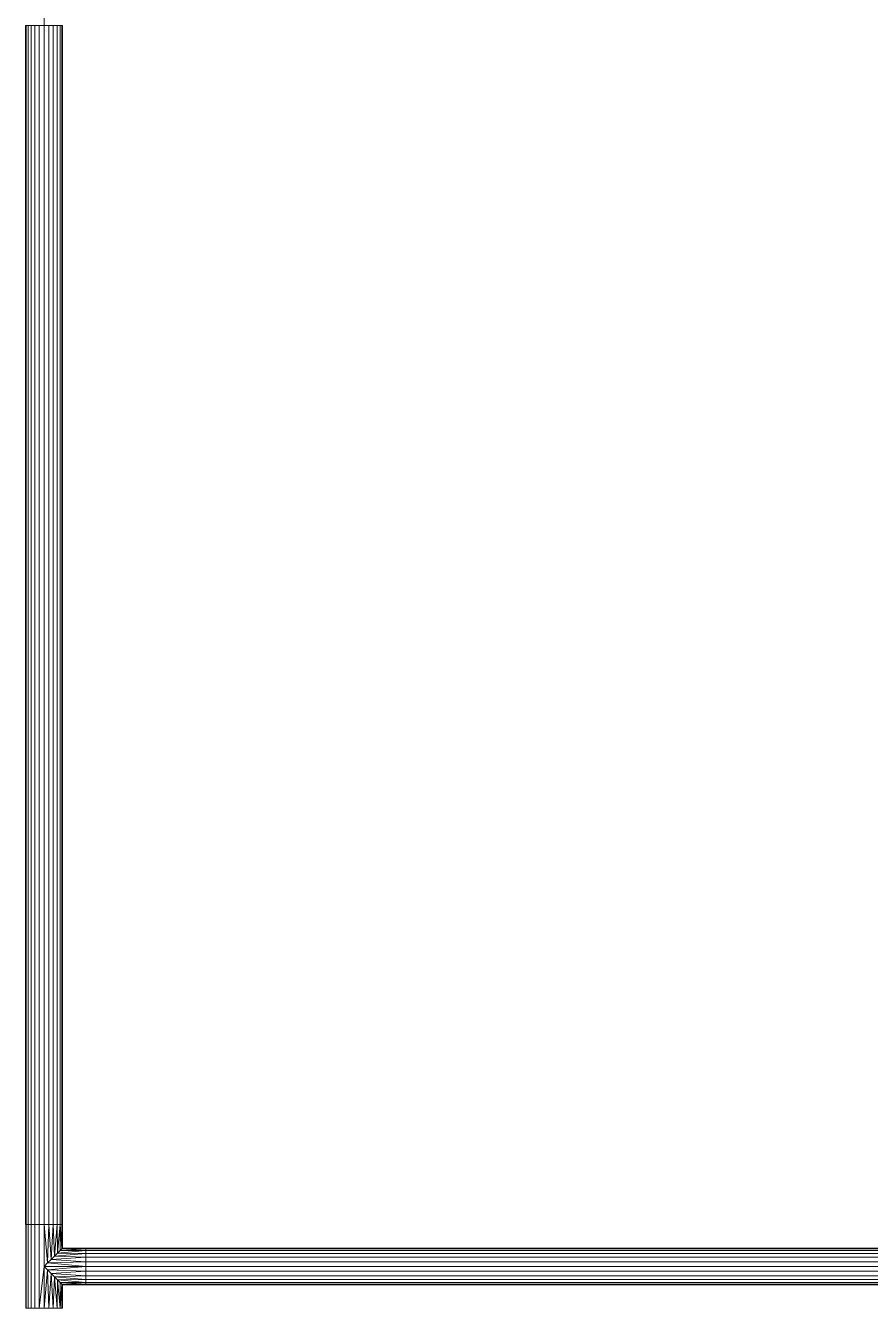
# Model space of a CAD drawing. Header units: inches. Extents: x -3326 to -59, y 8 to 1043.
# Drawn here: x -203.18 to -173.01, y 222.52 to 268.35 of the extents above; entities that cross this region are included whole.
import ezdxf

# ---------------------------------------------------------------- set-up
doc = ezdxf.new("R2010")
doc.units = ezdxf.units.IN
doc.header["$MEASUREMENT"] = 0
doc.layers.add('F-SPRN', color=10, linetype='Continuous', lineweight=9)
doc.layers.add('P-PIPE', color=10, linetype='Continuous', lineweight=9)

# ---------------------------------------------------------------- blocks, each defined once
blk = doc.blocks.new('Tee - Welded - Generic - Standard-1086689-05 - Fourth Level')
at = {"layer": 'P-PIPE'}
mesh = blk.add_polyface(dxfattribs=at)
corners = [(-1.496, -0.657), (-1.496, -0.635, 0.17), (-1.496, -0.569, 0.329), (-1.496, -0.465, 0.465), (-1.496, -0.329, 0.569), (-1.496, -0.17, 0.635), (-1.496, 0, 0.657), (-1.496, 0.17, 0.635), (-1.496, 0.329, 0.569), (-1.496, 0.465, 0.465), (-1.496, 0.569, 0.329), (-1.496, 0.635, 0.17), (-1.496, 0.657), (-1.496, 0.635, -0.17), (-1.496, 0.569, -0.329), (-1.496, 0.465, -0.465), (-1.496, 0.329, -0.569), (-1.496, 0.17, -0.635), (-1.496, 0, -0.657), (-1.496, -0.17, -0.635), (-1.496, -0.329, -0.569), (-1.496, -0.465, -0.465), (-1.496, -0.569, -0.329), (-1.496, -0.635, -0.17)]
mesh.append_faces([[corners[k] for k in face] for face in [(20, 17, 18, 19)]], dxfattribs={"vtx0": -1})
mesh.append_faces([[corners[k] for k in face] for face in [(23, 17, 20), (11, 23, 8, 10)]], dxfattribs={"vtx0": -1, "vtx1": -1, "vtx2": -1})
mesh.append_faces([[corners[k] for k in face] for face in [(17, 23, 11, 14)]], dxfattribs={"vtx0": -1, "vtx1": -1, "vtx2": -1, "vtx3": -1})
mesh.append_faces([[corners[k] for k in face] for face in [(16, 17, 14, 15), (9, 10, 8)]], dxfattribs={"vtx1": -1})
mesh.append_faces([[corners[k] for k in face] for face in [(7, 8, 3, 6)]], dxfattribs={"vtx1": -1, "vtx2": -1})
mesh.append_faces([[corners[k] for k in face] for face in [(23, 0, 3, 8)]], dxfattribs={"vtx1": -1, "vtx2": -1, "vtx3": -1})
mesh.append_faces([[corners[k] for k in face] for face in [(12, 13, 14, 11)]], dxfattribs={"vtx2": -1})
mesh.append_faces([[corners[k] for k in face] for face in [(20, 21, 22, 23), (0, 1, 2, 3), (3, 4, 5, 6)]], dxfattribs={"vtx3": -1})
mesh = blk.add_polyface(dxfattribs=at)
corners = [(-1.496, 0.657), (-1.496, 0.635, 0.17), (-1.496, 0.569, 0.329), (-1.496, 0.465, 0.465), (-1.496, 0.329, 0.569), (-1.496, 0.17, 0.635), (-1.496, 0, 0.657), (-1.496, -0.17, 0.635), (-1.496, -0.329, 0.569), (-1.496, -0.465, 0.465), (-1.496, -0.569, 0.329), (-1.496, -0.635, 0.17), (-1.496, -0.657), (-0.657, -0.657), (-0.634, -0.634, 0.175), (-0.569, -0.569, 0.329), (-0.477, -0.477, 0.452), (-0.369, -0.369, 0.545), (-0.25, -0.25, 0.608), (-0.126, -0.126, 0.645), (0, 0, 0.657), (0.126, -0.126, 0.645), (0.25, -0.25, 0.608), (0.369, -0.369, 0.545), (0.477, -0.477, 0.452), (0.569, -0.569, 0.329), (0.634, -0.634, 0.175), (0.657, -0.657), (1.496, -0.657), (1.496, -0.635, 0.17), (1.496, -0.569, 0.329), (1.496, -0.465, 0.465), (1.496, -0.329, 0.569), (1.496, -0.17, 0.635), (1.496, 0, 0.657), (1.496, 0.17, 0.635), (1.496, 0.329, 0.569), (1.496, 0.465, 0.465), (1.496, 0.569, 0.329), (1.496, 0.635, 0.17), (1.496, 0.657)]
mesh.append_faces([[corners[k] for k in face] for face in [(13, 11, 12)]], dxfattribs={"vtx0": -1})
mesh.append_faces([[corners[k] for k in face] for face in [(27, 29, 26), (25, 30, 24), (11, 14, 10), (9, 17, 8), (16, 10, 15), (23, 32, 22), (21, 34, 20), (22, 33, 21), (33, 22, 32), (19, 7, 18), (7, 19, 6)]], dxfattribs={"vtx0": -1, "vtx1": -1})
mesh.append_faces([[corners[k] for k in face] for face in [(30, 25, 26), (24, 30, 31), (8, 17, 18), (21, 33, 34), (18, 7, 8), (20, 5, 6)]], dxfattribs={"vtx0": -1, "vtx2": -1})
mesh.append_faces([[corners[k] for k in face] for face in [(20, 34, 35, 5)]], dxfattribs={"vtx0": -1, "vtx2": -1, "vtx3": -1})
mesh.append_faces([[corners[k] for k in face] for face in [(28, 29, 27)]], dxfattribs={"vtx1": -1})
mesh.append_faces([[corners[k] for k in face] for face in [(29, 30, 26), (31, 32, 23), (23, 24, 31), (13, 14, 11), (14, 15, 10), (16, 17, 9), (9, 10, 16), (19, 20, 6)]], dxfattribs={"vtx1": -1, "vtx2": -1})
mesh.append_faces([[corners[k] for k in face] for face in [(38, 39, 1, 2), (36, 37, 3, 4), (37, 38, 2, 3), (35, 36, 4, 5)]], dxfattribs={"vtx1": -1, "vtx3": -1})
mesh.append_faces([[corners[k] for k in face] for face in [(39, 40, 0, 1)]], dxfattribs={"vtx3": -1})
mesh = blk.add_polyface(dxfattribs=at)
corners = [(-1.496, -0.657), (-1.496, -0.635, -0.17), (-1.496, -0.569, -0.329), (-1.496, -0.465, -0.465), (-1.496, -0.329, -0.569), (-1.496, -0.17, -0.635), (-1.496, 0, -0.657), (-1.496, 0.17, -0.635), (-1.496, 0.329, -0.569), (-1.496, 0.465, -0.465), (-1.496, 0.569, -0.329), (-1.496, 0.635, -0.17), (-1.496, 0.657), (1.496, 0.657), (1.496, 0.635, -0.17), (1.496, 0.569, -0.329), (1.496, 0.465, -0.465), (1.496, 0.329, -0.569), (1.496, 0.17, -0.635), (1.496, 0, -0.657), (1.496, -0.17, -0.635), (1.496, -0.329, -0.569), (1.496, -0.465, -0.465), (1.496, -0.569, -0.329), (1.496, -0.635, -0.17), (1.496, -0.657), (0.657, -0.657), (0.634, -0.634, -0.175), (0.569, -0.569, -0.329), (0.477, -0.477, -0.452), (0.369, -0.369, -0.545), (0.25, -0.25, -0.608), (0.126, -0.126, -0.645), (0, 0, -0.657), (-0.126, -0.126, -0.645), (-0.25, -0.25, -0.608), (-0.369, -0.369, -0.545), (-0.477, -0.477, -0.452), (-0.569, -0.569, -0.329), (-0.634, -0.634, -0.175), (-0.657, -0.657)]
mesh.append_faces([[corners[k] for k in face] for face in [(1, 40, 0)]], dxfattribs={"vtx0": -1})
mesh.append_faces([[corners[k] for k in face] for face in [(33, 19, 32), (6, 34, 5), (32, 20, 31), (24, 27, 23), (27, 24, 26), (36, 4, 35), (3, 37, 2), (38, 2, 37), (21, 31, 20)]], dxfattribs={"vtx0": -1, "vtx1": -1})
mesh.append_faces([[corners[k] for k in face] for face in [(35, 4, 5), (6, 33, 34), (23, 28, 29), (29, 22, 23), (21, 30, 31), (23, 27, 28), (36, 3, 4), (3, 36, 37), (39, 1, 2)]], dxfattribs={"vtx0": -1, "vtx2": -1})
mesh.append_faces([[corners[k] for k in face] for face in [(13, 14, 11, 12)]], dxfattribs={"vtx1": -1})
mesh.append_faces([[corners[k] for k in face] for face in [(19, 20, 32), (34, 35, 5), (6, 7, 33), (21, 22, 30), (29, 30, 22), (39, 40, 1), (38, 39, 2)]], dxfattribs={"vtx1": -1, "vtx2": -1})
mesh.append_faces([[corners[k] for k in face] for face in [(18, 19, 33, 7)]], dxfattribs={"vtx1": -1, "vtx2": -1, "vtx3": -1})
mesh.append_faces([[corners[k] for k in face] for face in [(15, 16, 9, 10), (14, 15, 10, 11), (16, 17, 8, 9), (17, 18, 7, 8)]], dxfattribs={"vtx1": -1, "vtx3": -1})
mesh.append_faces([[corners[k] for k in face] for face in [(24, 25, 26)]], dxfattribs={"vtx2": -1})
mesh = blk.add_polyface(dxfattribs=at)
corners = [(1.496, -0.657), (1.496, -0.635, -0.17), (1.496, -0.569, -0.329), (1.496, -0.465, -0.465), (1.496, -0.329, -0.569), (1.496, -0.17, -0.635), (1.496, 0, -0.657), (1.496, 0.17, -0.635), (1.496, 0.329, -0.569), (1.496, 0.465, -0.465), (1.496, 0.569, -0.329), (1.496, 0.635, -0.17), (1.496, 0.657), (1.496, 0.635, 0.17), (1.496, 0.569, 0.329), (1.496, 0.465, 0.465), (1.496, 0.329, 0.569), (1.496, 0.17, 0.635), (1.496, 0, 0.657), (1.496, -0.17, 0.635), (1.496, -0.329, 0.569), (1.496, -0.465, 0.465), (1.496, -0.569, 0.329), (1.496, -0.635, 0.17)]
mesh.append_faces([[corners[k] for k in face] for face in [(7, 5, 6), (10, 8, 9), (4, 2, 3), (16, 14, 15), (23, 21, 22)]], dxfattribs={"vtx0": -1})
mesh.append_faces([[corners[k] for k in face] for face in [(1, 5, 0)]], dxfattribs={"vtx0": -1, "vtx1": -1})
mesh.append_faces([[corners[k] for k in face] for face in [(5, 10, 11, 0), (23, 12, 13, 21)]], dxfattribs={"vtx0": -1, "vtx2": -1, "vtx3": -1})
mesh.append_faces([[corners[k] for k in face] for face in [(21, 16, 17, 18)]], dxfattribs={"vtx0": -1, "vtx3": -1})
mesh.append_faces([[corners[k] for k in face] for face in [(7, 8, 10, 5), (13, 14, 16, 21)]], dxfattribs={"vtx1": -1, "vtx2": -1, "vtx3": -1})
mesh.append_faces([[corners[k] for k in face] for face in [(4, 5, 1, 2), (23, 0, 11, 12)]], dxfattribs={"vtx1": -1, "vtx3": -1})
mesh.append_faces([[corners[k] for k in face] for face in [(19, 20, 21, 18)]], dxfattribs={"vtx2": -1})
mesh = blk.add_polyface(dxfattribs=at)
corners = [(-0.657, -1.496), (-0.635, -1.496, 0.17), (-0.569, -1.496, 0.329), (-0.465, -1.496, 0.465), (-0.329, -1.496, 0.569), (-0.17, -1.496, 0.635), (0, -1.496, 0.657), (0.17, -1.496, 0.635), (0.329, -1.496, 0.569), (0.465, -1.496, 0.465), (0.569, -1.496, 0.329), (0.635, -1.496, 0.17), (0.657, -1.496), (0.657, -0.657), (0.634, -0.634, 0.175), (0.569, -0.569, 0.329), (0.477, -0.477, 0.452), (0.369, -0.369, 0.545), (0.25, -0.25, 0.608), (0.126, -0.126, 0.645), (0, 0, 0.657), (-0.126, -0.126, 0.645), (-0.25, -0.25, 0.608), (-0.369, -0.369, 0.545), (-0.477, -0.477, 0.452), (-0.569, -0.569, 0.329), (-0.634, -0.634, 0.175), (-0.657, -0.657)]
mesh.append_faces([[corners[k] for k in face] for face in [(13, 11, 12)]], dxfattribs={"vtx0": -1})
mesh.append_faces([[corners[k] for k in face] for face in [(22, 5, 21), (24, 3, 23), (8, 18, 7), (17, 9, 16)]], dxfattribs={"vtx0": -1, "vtx1": -1})
mesh.append_faces([[corners[k] for k in face] for face in [(24, 2, 3), (26, 1, 2), (22, 4, 5), (6, 20, 21), (21, 5, 6), (19, 6, 7), (16, 9, 10), (17, 8, 9), (6, 19, 20)]], dxfattribs={"vtx0": -1, "vtx2": -1})
mesh.append_faces([[corners[k] for k in face] for face in [(26, 27, 1), (3, 4, 23), (25, 26, 2), (24, 25, 2), (22, 23, 4), (10, 11, 14), (18, 19, 7), (17, 18, 8), (13, 14, 11), (15, 16, 10), (14, 15, 10)]], dxfattribs={"vtx1": -1, "vtx2": -1})
mesh.append_faces([[corners[k] for k in face] for face in [(27, 0, 1)]], dxfattribs={"vtx2": -1})
mesh = blk.add_polyface(dxfattribs=at)
corners = [(0.657, -1.496), (0.635, -1.496, -0.17), (0.569, -1.496, -0.329), (0.465, -1.496, -0.465), (0.329, -1.496, -0.569), (0.17, -1.496, -0.635), (0, -1.496, -0.657), (-0.17, -1.496, -0.635), (-0.329, -1.496, -0.569), (-0.465, -1.496, -0.465), (-0.569, -1.496, -0.329), (-0.635, -1.496, -0.17), (-0.657, -1.496), (-0.657, -0.657), (-0.634, -0.634, -0.175), (-0.569, -0.569, -0.329), (-0.477, -0.477, -0.452), (-0.369, -0.369, -0.545), (-0.25, -0.25, -0.608), (-0.126, -0.126, -0.645), (0, 0, -0.657), (0.126, -0.126, -0.645), (0.25, -0.25, -0.608), (0.369, -0.369, -0.545), (0.477, -0.477, -0.452), (0.569, -0.569, -0.329), (0.634, -0.634, -0.175), (0.657, -0.657)]
mesh.append_faces([[corners[k] for k in face] for face in [(13, 11, 12)]], dxfattribs={"vtx0": -1})
mesh.append_faces([[corners[k] for k in face] for face in [(22, 5, 21), (24, 3, 23), (8, 18, 7), (17, 9, 16)]], dxfattribs={"vtx0": -1, "vtx1": -1})
mesh.append_faces([[corners[k] for k in face] for face in [(24, 2, 3), (26, 1, 2), (22, 4, 5), (6, 20, 21), (21, 5, 6), (19, 6, 7), (16, 9, 10), (17, 8, 9), (6, 19, 20)]], dxfattribs={"vtx0": -1, "vtx2": -1})
mesh.append_faces([[corners[k] for k in face] for face in [(0, 1, 27)]], dxfattribs={"vtx1": -1})
mesh.append_faces([[corners[k] for k in face] for face in [(26, 27, 1), (3, 4, 23), (25, 26, 2), (24, 25, 2), (22, 23, 4), (10, 11, 14), (18, 19, 7), (17, 18, 8), (13, 14, 11), (15, 16, 10), (14, 15, 10)]], dxfattribs={"vtx1": -1, "vtx2": -1})
mesh = blk.add_polyface(dxfattribs=at)
corners = [(-0.657, -1.496), (-0.635, -1.496, -0.17), (-0.569, -1.496, -0.329), (-0.465, -1.496, -0.465), (-0.329, -1.496, -0.569), (-0.17, -1.496, -0.635), (0, -1.496, -0.657), (0.17, -1.496, -0.635), (0.329, -1.496, -0.569), (0.465, -1.496, -0.465), (0.569, -1.496, -0.329), (0.635, -1.496, -0.17), (0.657, -1.496), (0.635, -1.496, 0.17), (0.569, -1.496, 0.329), (0.465, -1.496, 0.465), (0.329, -1.496, 0.569), (0.17, -1.496, 0.635), (0, -1.496, 0.657), (-0.17, -1.496, 0.635), (-0.329, -1.496, 0.569), (-0.465, -1.496, 0.465), (-0.569, -1.496, 0.329), (-0.635, -1.496, 0.17)]
mesh.append_faces([[corners[k] for k in face] for face in [(16, 14, 15), (13, 11, 12)]], dxfattribs={"vtx0": -1})
mesh.append_faces([[corners[k] for k in face] for face in [(0, 3, 11, 13)]], dxfattribs={"vtx0": -1, "vtx1": -1, "vtx2": -1, "vtx3": -1})
mesh.append_faces([[corners[k] for k in face] for face in [(16, 0, 13, 14), (21, 0, 16, 17)]], dxfattribs={"vtx0": -1, "vtx1": -1, "vtx3": -1})
mesh.append_faces([[corners[k] for k in face] for face in [(5, 8, 9, 11)]], dxfattribs={"vtx0": -1, "vtx2": -1, "vtx3": -1})
mesh.append_faces([[corners[k] for k in face] for face in [(17, 18, 21)]], dxfattribs={"vtx1": -1, "vtx2": -1})
mesh.append_faces([[corners[k] for k in face] for face in [(6, 7, 8, 5), (9, 10, 11), (22, 23, 0, 21), (19, 20, 21, 18)]], dxfattribs={"vtx2": -1})
mesh.append_faces([[corners[k] for k in face] for face in [(3, 4, 5, 11)]], dxfattribs={"vtx2": -1, "vtx3": -1})
mesh.append_faces([[corners[k] for k in face] for face in [(0, 1, 2, 3)]], dxfattribs={"vtx3": -1})

msp = doc.modelspace()

# ---------------------------------------------------------------- linework, layer by layer
at = {"layer": 'F-SPRN', "color": 1}
for p, q in [((-202.519, 269.008, 964), (-202.519, 268.352, 964)), ((-202.519, 268.352, 964), (-202.519, 225.509, 964)), ((-202.519, 268.352, 964), (-202.519, 225.509, 964)), ((-202.519, 222.516, 964), (-202.519, 225.509, 964)), ((-201.023, 224.013, 964), (-202.519, 224.013, 964)), ((-201.023, 224.013, 964), (-102.469, 224.013, 964)), ((-201.023, 224.013, 964), (-102.469, 224.013, 964))]:
    msp.add_line(p, q, dxfattribs=at)

# ---------------------------------------------------------------- block references
at = {"layer": 'F-SPRN', "color": 1, "rotation": 90}
msp.add_blockref('Tee - Welded - Generic - Standard-1086689-05 - Fourth Level', (-202.519, 224.013, 964), dxfattribs=at)

# ---------------------------------------------------------------- meshes
at = {"layer": 'F-SPRN', "color": 1}
mesh = msp.add_polyface(dxfattribs=at)
corners = [(-203.177, 268.352, 964), (-203.154, 268.352, 964.17), (-203.089, 268.352, 964.329), (-202.984, 268.352, 964.465), (-202.848, 268.352, 964.569), (-202.69, 268.352, 964.635), (-202.519, 268.352, 964.657), (-202.349, 268.352, 964.635), (-202.191, 268.352, 964.569), (-202.054, 268.352, 964.465), (-201.95, 268.352, 964.329), (-201.884, 268.352, 964.17), (-201.862, 268.352, 964), (-201.884, 268.352, 963.83), (-201.95, 268.352, 963.671), (-202.054, 268.352, 963.535), (-202.191, 268.352, 963.431), (-202.349, 268.352, 963.365), (-202.519, 268.352, 963.342), (-202.69, 268.352, 963.365), (-202.848, 268.352, 963.431), (-202.984, 268.352, 963.535), (-203.089, 268.352, 963.671), (-203.154, 268.352, 963.83)]
mesh.append_faces([[corners[k] for k in face] for face in [(3, 10, 15, 21)]], dxfattribs={"vtx0": -1, "vtx1": -1, "vtx2": -1, "vtx3": -1, "color": 1})
mesh.append_faces([[corners[k] for k in face] for face in [(3, 21, 22), (16, 20, 21, 15), (20, 16, 17)]], dxfattribs={"vtx0": -1, "vtx2": -1, "color": 1})
mesh.append_faces([[corners[k] for k in face] for face in [(19, 20, 17, 18), (23, 0, 22)]], dxfattribs={"vtx1": -1, "color": 1})
mesh.append_faces([[corners[k] for k in face] for face in [(4, 5, 8, 3)]], dxfattribs={"vtx1": -1, "vtx2": -1, "color": 1})
mesh.append_faces([[corners[k] for k in face] for face in [(2, 3, 22, 0)]], dxfattribs={"vtx1": -1, "vtx2": -1, "vtx3": -1, "color": 1})
mesh.append_faces([[corners[k] for k in face] for face in [(0, 1, 2)]], dxfattribs={"vtx2": -1, "color": 1})
mesh.append_faces([[corners[k] for k in face] for face in [(8, 9, 10, 3), (13, 14, 15, 10)]], dxfattribs={"vtx2": -1, "vtx3": -1, "color": 1})
mesh.append_faces([[corners[k] for k in face] for face in [(5, 6, 7, 8), (10, 11, 12, 13)]], dxfattribs={"vtx3": -1, "color": 1})
mesh = msp.add_polyface(dxfattribs=at)
corners = [(-202.519, 268.352, 964.657), (-202.69, 268.352, 964.635), (-202.848, 268.352, 964.569), (-202.984, 268.352, 964.465), (-203.089, 268.352, 964.329), (-203.154, 268.352, 964.17), (-203.177, 268.352, 964), (-203.177, 225.509, 964), (-203.154, 225.509, 964.17), (-203.089, 225.509, 964.329), (-202.984, 225.509, 964.465), (-202.848, 225.509, 964.569), (-202.69, 225.509, 964.635), (-202.519, 225.509, 964.657)]
mesh.append_faces([[corners[k] for k in face] for face in [(8, 9, 4, 5), (3, 4, 9, 10), (11, 12, 1, 2), (2, 3, 10, 11)]], dxfattribs={"vtx1": -1, "vtx3": -1, "color": 1})
mesh.append_faces([[corners[k] for k in face] for face in [(6, 7, 8, 5)]], dxfattribs={"vtx2": -1, "color": 1})
mesh.append_faces([[corners[k] for k in face] for face in [(12, 13, 0, 1)]], dxfattribs={"vtx3": -1, "color": 1})
mesh = msp.add_polyface(dxfattribs=at)
corners = [(-203.177, 268.352, 964), (-203.154, 268.352, 963.83), (-203.089, 268.352, 963.671), (-202.984, 268.352, 963.535), (-202.848, 268.352, 963.431), (-202.69, 268.352, 963.365), (-202.519, 268.352, 963.342), (-202.519, 225.509, 963.342), (-202.69, 225.509, 963.365), (-202.848, 225.509, 963.431), (-202.984, 225.509, 963.535), (-203.089, 225.509, 963.671), (-203.154, 225.509, 963.83), (-203.177, 225.509, 964)]
mesh.append_faces([[corners[k] for k in face] for face in [(7, 8, 5, 6)]], dxfattribs={"vtx1": -1, "color": 1})
mesh.append_faces([[corners[k] for k in face] for face in [(8, 9, 4, 5), (3, 4, 9, 10), (11, 12, 1, 2), (2, 3, 10, 11)]], dxfattribs={"vtx1": -1, "vtx3": -1, "color": 1})
mesh.append_faces([[corners[k] for k in face] for face in [(12, 13, 0, 1)]], dxfattribs={"vtx3": -1, "color": 1})
mesh = msp.add_polyface(dxfattribs=at)
corners = [(-201.862, 268.352, 964), (-201.884, 268.352, 964.17), (-201.95, 268.352, 964.329), (-202.054, 268.352, 964.465), (-202.191, 268.352, 964.569), (-202.349, 268.352, 964.635), (-202.519, 268.352, 964.657), (-202.519, 225.509, 964.657), (-202.349, 225.509, 964.635), (-202.191, 225.509, 964.569), (-202.054, 225.509, 964.465), (-201.95, 225.509, 964.329), (-201.884, 225.509, 964.17), (-201.862, 225.509, 964)]
mesh.append_faces([[corners[k] for k in face] for face in [(7, 8, 5, 6)]], dxfattribs={"vtx1": -1, "color": 1})
mesh.append_faces([[corners[k] for k in face] for face in [(8, 9, 4, 5), (3, 4, 9, 10), (11, 12, 1, 2), (2, 3, 10, 11)]], dxfattribs={"vtx1": -1, "vtx3": -1, "color": 1})
mesh.append_faces([[corners[k] for k in face] for face in [(12, 13, 0, 1)]], dxfattribs={"vtx3": -1, "color": 1})
mesh = msp.add_polyface(dxfattribs=at)
corners = [(-202.519, 268.352, 963.342), (-202.349, 268.352, 963.365), (-202.191, 268.352, 963.431), (-202.054, 268.352, 963.535), (-201.95, 268.352, 963.671), (-201.884, 268.352, 963.83), (-201.862, 268.352, 964), (-201.862, 225.509, 964), (-201.884, 225.509, 963.83), (-201.95, 225.509, 963.671), (-202.054, 225.509, 963.535), (-202.191, 225.509, 963.431), (-202.349, 225.509, 963.365), (-202.519, 225.509, 963.342)]
mesh.append_faces([[corners[k] for k in face] for face in [(7, 8, 5, 6)]], dxfattribs={"vtx1": -1, "color": 1})
mesh.append_faces([[corners[k] for k in face] for face in [(8, 9, 4, 5), (3, 4, 9, 10), (11, 12, 1, 2), (2, 3, 10, 11)]], dxfattribs={"vtx1": -1, "vtx3": -1, "color": 1})
mesh.append_faces([[corners[k] for k in face] for face in [(12, 13, 0, 1)]], dxfattribs={"vtx3": -1, "color": 1})
mesh = msp.add_polyface(dxfattribs=at)
corners = [(-203.177, 225.509, 964), (-203.154, 225.509, 963.83), (-203.089, 225.509, 963.671), (-202.984, 225.509, 963.535), (-202.848, 225.509, 963.431), (-202.69, 225.509, 963.365), (-202.519, 225.509, 963.342), (-202.349, 225.509, 963.365), (-202.191, 225.509, 963.431), (-202.054, 225.509, 963.535), (-201.95, 225.509, 963.671), (-201.884, 225.509, 963.83), (-201.862, 225.509, 964), (-201.884, 225.509, 964.17), (-201.95, 225.509, 964.329), (-202.054, 225.509, 964.465), (-202.191, 225.509, 964.569), (-202.349, 225.509, 964.635), (-202.519, 225.509, 964.657), (-202.69, 225.509, 964.635), (-202.848, 225.509, 964.569), (-202.984, 225.509, 964.465), (-203.089, 225.509, 964.329), (-203.154, 225.509, 964.17)]
mesh.append_faces([[corners[k] for k in face] for face in [(16, 14, 15), (7, 4, 5, 6), (2, 0, 1)]], dxfattribs={"vtx0": -1, "color": 1})
mesh.append_faces([[corners[k] for k in face] for face in [(21, 3, 9)]], dxfattribs={"vtx0": -1, "vtx1": -1, "vtx2": -1, "color": 1})
mesh.append_faces([[corners[k] for k in face] for face in [(21, 9, 14, 16)]], dxfattribs={"vtx0": -1, "vtx1": -1, "vtx2": -1, "vtx3": -1, "color": 1})
mesh.append_faces([[corners[k] for k in face] for face in [(16, 19, 20, 21)]], dxfattribs={"vtx0": -1, "vtx3": -1, "color": 1})
mesh.append_faces([[corners[k] for k in face] for face in [(7, 8, 4)]], dxfattribs={"vtx1": -1, "vtx2": -1, "color": 1})
mesh.append_faces([[corners[k] for k in face] for face in [(21, 22, 2, 3), (3, 4, 8, 9)]], dxfattribs={"vtx1": -1, "vtx3": -1, "color": 1})
mesh.append_faces([[corners[k] for k in face] for face in [(17, 18, 19, 16), (12, 13, 14, 11)]], dxfattribs={"vtx2": -1, "color": 1})
mesh.append_faces([[corners[k] for k in face] for face in [(22, 23, 0, 2), (9, 10, 11, 14)]], dxfattribs={"vtx2": -1, "vtx3": -1, "color": 1})
mesh = msp.add_polyface(dxfattribs=at)
corners = [(-201.023, 223.355, 964), (-201.023, 223.377, 964.17), (-201.023, 223.443, 964.329), (-201.023, 223.548, 964.465), (-201.023, 223.684, 964.569), (-201.023, 223.842, 964.635), (-201.023, 224.013, 964.657), (-201.023, 224.183, 964.635), (-201.023, 224.341, 964.569), (-201.023, 224.477, 964.465), (-201.023, 224.582, 964.329), (-201.023, 224.648, 964.17), (-201.023, 224.67, 964), (-201.023, 224.648, 963.83), (-201.023, 224.582, 963.671), (-201.023, 224.477, 963.535), (-201.023, 224.341, 963.431), (-201.023, 224.183, 963.365), (-201.023, 224.013, 963.342), (-201.023, 223.842, 963.365), (-201.023, 223.684, 963.431), (-201.023, 223.548, 963.535), (-201.023, 223.443, 963.671), (-201.023, 223.377, 963.83)]
mesh.append_faces([[corners[k] for k in face] for face in [(17, 20, 16)]], dxfattribs={"vtx0": -1, "vtx1": -1, "color": 1})
mesh.append_faces([[corners[k] for k in face] for face in [(3, 15, 21, 2)]], dxfattribs={"vtx0": -1, "vtx1": -1, "vtx2": -1, "color": 1})
mesh.append_faces([[corners[k] for k in face] for face in [(15, 3, 10, 13)]], dxfattribs={"vtx0": -1, "vtx1": -1, "vtx2": -1, "vtx3": -1, "color": 1})
mesh.append_faces([[corners[k] for k in face] for face in [(16, 20, 21, 15)]], dxfattribs={"vtx0": -1, "vtx2": -1, "color": 1})
mesh.append_faces([[corners[k] for k in face] for face in [(2, 21, 22, 0)]], dxfattribs={"vtx0": -1, "vtx2": -1, "vtx3": -1, "color": 1})
mesh.append_faces([[corners[k] for k in face] for face in [(8, 3, 4, 5)]], dxfattribs={"vtx0": -1, "vtx3": -1, "color": 1})
mesh.append_faces([[corners[k] for k in face] for face in [(19, 20, 17, 18), (1, 2, 0), (14, 15, 13), (12, 13, 10, 11)]], dxfattribs={"vtx1": -1, "color": 1})
mesh.append_faces([[corners[k] for k in face] for face in [(22, 23, 0)]], dxfattribs={"vtx2": -1, "color": 1})
mesh.append_faces([[corners[k] for k in face] for face in [(8, 9, 10, 3)]], dxfattribs={"vtx2": -1, "vtx3": -1, "color": 1})
mesh.append_faces([[corners[k] for k in face] for face in [(5, 6, 7, 8)]], dxfattribs={"vtx3": -1, "color": 1})
mesh = msp.add_polyface(dxfattribs=at)
corners = [(-201.023, 224.67, 964), (-201.023, 224.648, 964.17), (-201.023, 224.582, 964.329), (-201.023, 224.477, 964.465), (-201.023, 224.341, 964.569), (-201.023, 224.183, 964.635), (-201.023, 224.013, 964.657), (-102.469, 224.013, 964.657), (-102.469, 224.183, 964.635), (-102.469, 224.341, 964.569), (-102.469, 224.477, 964.465), (-102.469, 224.582, 964.329), (-102.469, 224.648, 964.17), (-102.469, 224.67, 964)]
mesh.append_faces([[corners[k] for k in face] for face in [(7, 8, 5, 6)]], dxfattribs={"vtx1": -1, "color": 1})
mesh.append_faces([[corners[k] for k in face] for face in [(8, 9, 4, 5), (3, 4, 9, 10), (11, 12, 1, 2), (2, 3, 10, 11)]], dxfattribs={"vtx1": -1, "vtx3": -1, "color": 1})
mesh.append_faces([[corners[k] for k in face] for face in [(12, 13, 0, 1)]], dxfattribs={"vtx3": -1, "color": 1})
mesh = msp.add_polyface(dxfattribs=at)
corners = [(-201.023, 224.013, 963.342), (-201.023, 224.183, 963.365), (-201.023, 224.341, 963.431), (-201.023, 224.477, 963.535), (-201.023, 224.582, 963.671), (-201.023, 224.648, 963.83), (-201.023, 224.67, 964), (-102.469, 224.67, 964), (-102.469, 224.648, 963.83), (-102.469, 224.582, 963.671), (-102.469, 224.477, 963.535), (-102.469, 224.341, 963.431), (-102.469, 224.183, 963.365), (-102.469, 224.013, 963.342)]
mesh.append_faces([[corners[k] for k in face] for face in [(7, 8, 5, 6)]], dxfattribs={"vtx1": -1, "color": 1})
mesh.append_faces([[corners[k] for k in face] for face in [(8, 9, 4, 5), (3, 4, 9, 10), (11, 12, 1, 2), (2, 3, 10, 11)]], dxfattribs={"vtx1": -1, "vtx3": -1, "color": 1})
mesh.append_faces([[corners[k] for k in face] for face in [(12, 13, 0, 1)]], dxfattribs={"vtx3": -1, "color": 1})
mesh = msp.add_polyface(dxfattribs=at)
corners = [(-201.023, 224.013, 964.657), (-201.023, 223.842, 964.635), (-201.023, 223.684, 964.569), (-201.023, 223.548, 964.465), (-201.023, 223.443, 964.329), (-201.023, 223.377, 964.17), (-201.023, 223.355, 964), (-102.469, 223.355, 964), (-102.469, 223.377, 964.17), (-102.469, 223.443, 964.329), (-102.469, 223.548, 964.465), (-102.469, 223.684, 964.569), (-102.469, 223.842, 964.635), (-102.469, 224.013, 964.657)]
mesh.append_faces([[corners[k] for k in face] for face in [(8, 9, 4, 5), (3, 4, 9, 10), (11, 12, 1, 2), (2, 3, 10, 11)]], dxfattribs={"vtx1": -1, "vtx3": -1, "color": 1})
mesh.append_faces([[corners[k] for k in face] for face in [(6, 7, 8, 5)]], dxfattribs={"vtx2": -1, "color": 1})
mesh.append_faces([[corners[k] for k in face] for face in [(12, 13, 0, 1)]], dxfattribs={"vtx3": -1, "color": 1})
mesh = msp.add_polyface(dxfattribs=at)
corners = [(-201.023, 223.355, 964), (-201.023, 223.377, 963.83), (-201.023, 223.443, 963.671), (-201.023, 223.548, 963.535), (-201.023, 223.684, 963.431), (-201.023, 223.842, 963.365), (-201.023, 224.013, 963.342), (-102.469, 224.013, 963.342), (-102.469, 223.842, 963.365), (-102.469, 223.684, 963.431), (-102.469, 223.548, 963.535), (-102.469, 223.443, 963.671), (-102.469, 223.377, 963.83), (-102.469, 223.355, 964)]
mesh.append_faces([[corners[k] for k in face] for face in [(7, 8, 5, 6)]], dxfattribs={"vtx1": -1, "color": 1})
mesh.append_faces([[corners[k] for k in face] for face in [(8, 9, 4, 5), (3, 4, 9, 10), (11, 12, 1, 2), (2, 3, 10, 11)]], dxfattribs={"vtx1": -1, "vtx3": -1, "color": 1})
mesh.append_faces([[corners[k] for k in face] for face in [(12, 13, 0, 1)]], dxfattribs={"vtx3": -1, "color": 1})

doc.saveas('drawing.dxf')
